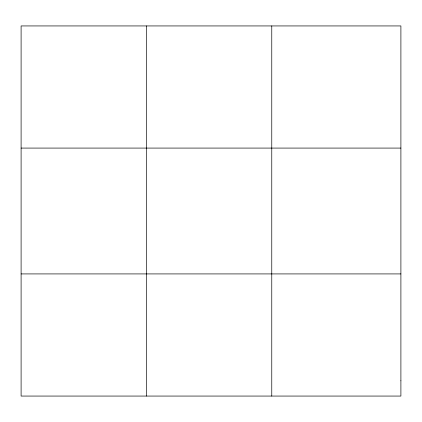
<?xml version="1.0" encoding="UTF-8"?>
<svg xmlns="http://www.w3.org/2000/svg" width="422" height="422" viewBox="0 0 422 422"><rect width="100%" height="100%" fill="white"/><g stroke="black" fill="none" stroke-linecap="round" stroke-linejoin="round"><path stroke-width="0.63" d="M146.434 396.063L146.434 25.937M271.768 396.063L271.768 25.937M21.1 148.08L400.9 148.08M21.1 273.92L400.9 273.92M400.9 380.797L400.9 396.063L21.1 396.063L21.1 25.937L400.9 25.937L400.9 380.797"/></g></svg>
